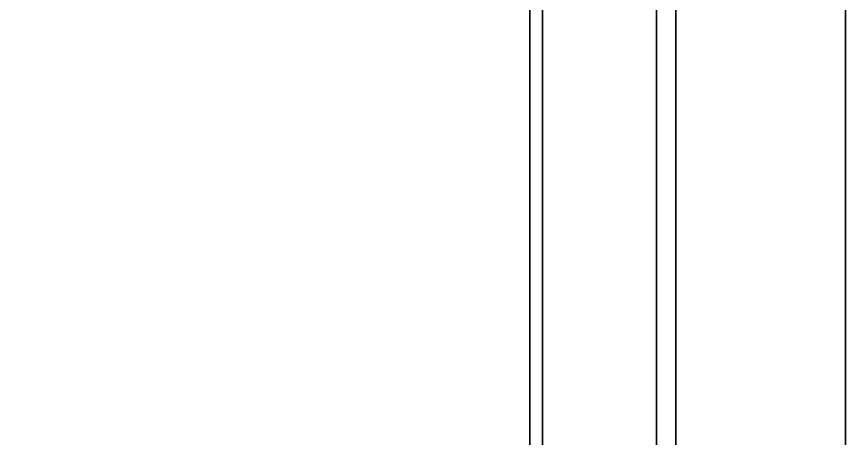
# Model space of a CAD drawing. Header units: metres. Extents: x 0 to 34.6, y -10.7 to 20.6.
# Drawn here: x 29.343 to 30, y 0.878 to 1.213 of the extents above; entities that cross this region are included whole.
import ezdxf

# ---------------------------------------------------------------- set-up
doc = ezdxf.new("R2010")
doc.units = ezdxf.units.M
doc.header["$MEASUREMENT"] = 0
doc.layers.get('0').update_dxf_attribs({"linetype": 'CONTINUOUS'})
doc.layers.add('PYDXF', color=90, linetype='CONTINUOUS')

msp = doc.modelspace()

# ---------------------------------------------------------------- linework, layer by layer
for points in [[(30, 0.25), (30, 8.25), (30, 8.25), (30, 0.25)], [(29.75, 0.3, 2.55), (29.75, 2.4, 2.55), (29.76, 2.41, 2.55), (29.76, 0.29, 2.55)], [(29.75, 2.4, 2.55), (29.75, 0.3, 2.55), (29.76, 0.29, 2.55), (29.76, 2.41, 2.55)], [(29.76, 2.41, 2.55), (29.76, 0.29, 2.55), (29.76, 0.29, 2.55), (29.76, 2.41, 2.55)], [(29.75, 0.3, 2.55), (29.75, 2.4, 2.55), (29.75, 2.4, 2.55), (29.75, 0.3, 2.55)], [(29.75, 2.4, 0.1), (29.75, 2.4, 0.1), (29.75, 0.3, 0.1)], [(29.85046, 2.19705, 2.5), (29.8657, 2.19705, 2.5), (29.8657, 0.65584, 2.5), (29.85046, 0.65584, 2.5)], [(29.8657, 2.19705, 2.5), (29.85046, 2.19705, 2.5), (29.85046, 0.65584, 2.5), (29.8657, 0.65584, 2.5)], [(29.8657, 2.19705, 2.5), (29.8657, 2.19705, 2.5), (29.8657, 0.65584, 2.5)]]:
    msp.add_3dface(points)
at = {"layer": 'PYDXF', "linetype": 'Continuous'}
msp.add_lwpolyline([(0, 8.5), (30, 8.5), (30, 0), (0, 0)], close=True, dxfattribs=at)
at = {"layer": 'PYDXF', "linetype": 'Continuous', "elevation": 0.1}
msp.add_lwpolyline([(29.76, 2.41), (29.76, 0.29), (0.24, 0.29), (0.24, 7.36217), (1.91, 7.36217), (1.9, 2.4)], close=True, dxfattribs=at)

doc.saveas('drawing.dxf')
